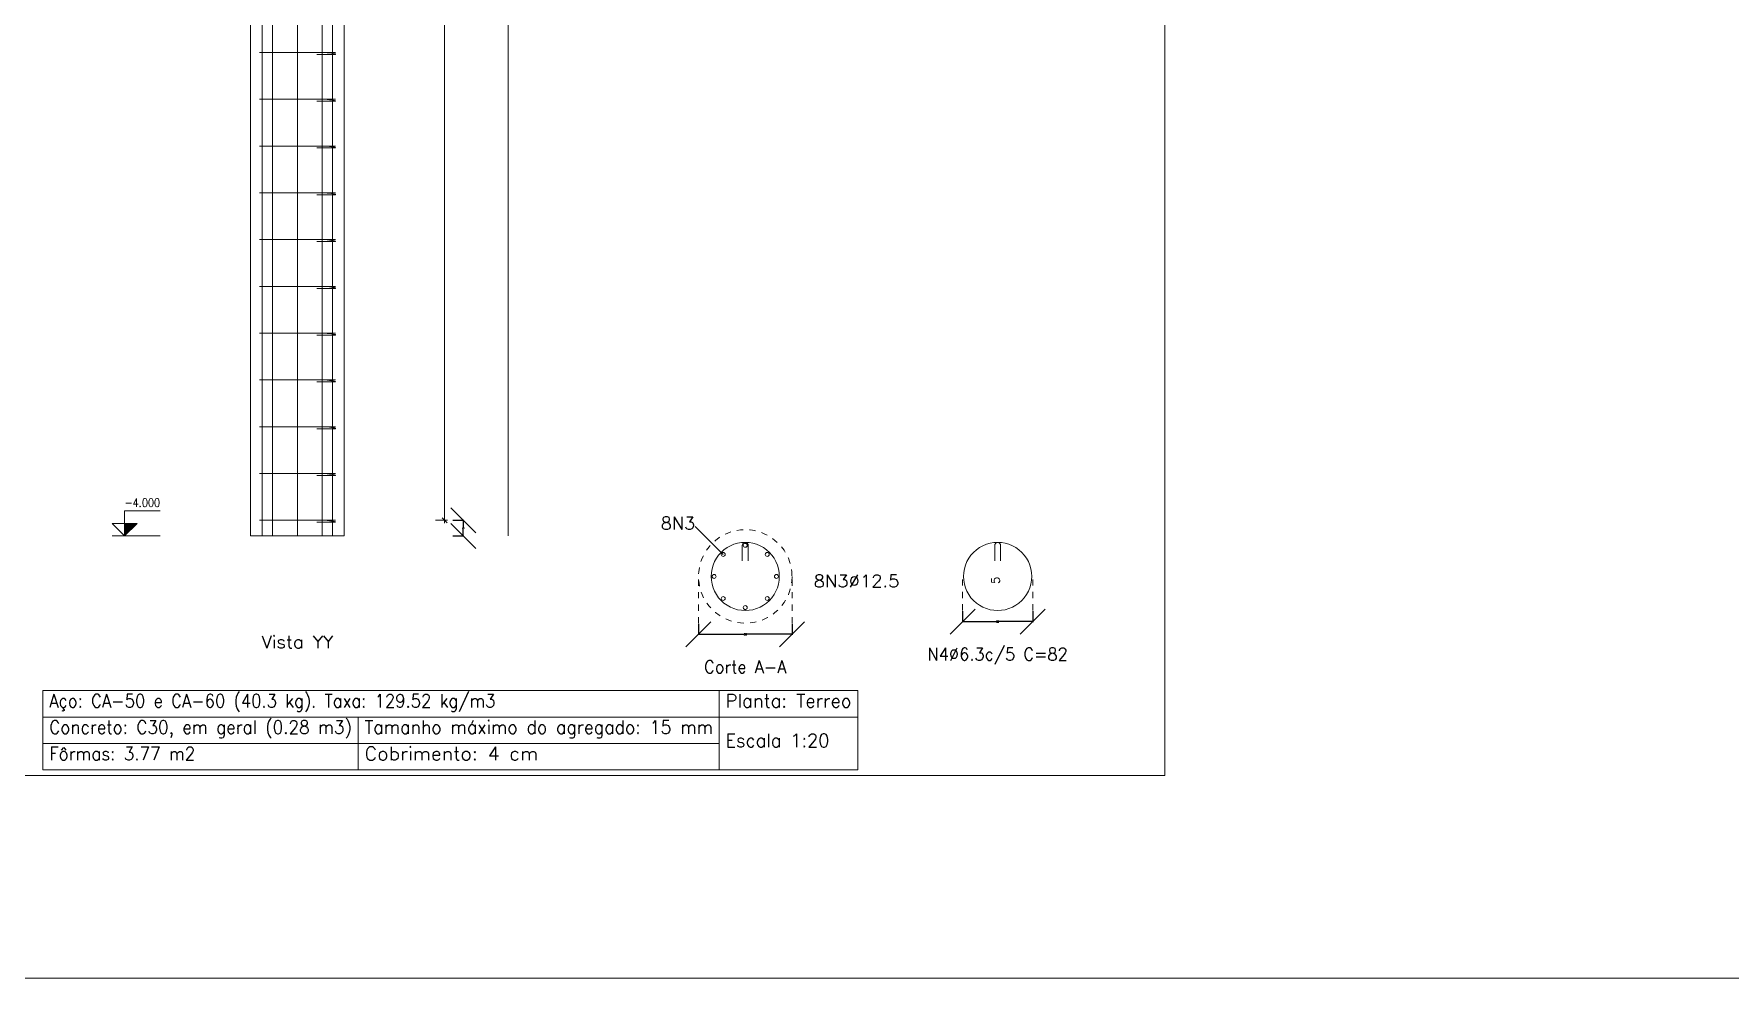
# Model space of a CAD drawing. Header units: metres. Extents: x 0 to 84, y 0 to 59.4.
# Drawn here: x 14.68 to 41.87, y 0 to 15.14 of the extents above; entities that cross this region are included whole.
import ezdxf
from ezdxf.enums import TextEntityAlignment as Align

# ---------------------------------------------------------------- set-up
doc = ezdxf.new("R2010")
doc.units = ezdxf.units.M
doc.linetypes.add('CYPE_PUNTO', pattern=[0.075, 0, -0.075])
for name, color, linetype, lineweight in [('ARM_LONGITUDINAL_Ø12_5', 51, 'Continuous', 9), ('ARM_TRANSVERSAL_DIMENSOES_DOS_ESTRIBOS', 122, 'Continuous', 0), ('ARM_TRANSVERSAL_REFERENCIA', 106, 'Continuous', 9), ('ARM_TRANSVERSAL_Ø6_3', 32, 'Continuous', 9), ('CORTE_COTAS', 122, 'Continuous', 0), ('CORTE_COTAS_DAS_PLANTAS', 151, 'Continuous', 0), ('CORTE_LINHAS_DA_TABELA_DE_DADOS_DOS_PILARES', 1, 'Continuous', 9), ('CORTE_LINHAS_DA_TABELA_DE_DETALHE', 7, 'Continuous', 9), ('CORTE_PILAR_DE_CONCRETO', 1, 'Continuous', 9), ('CORTE_TEXTO_DAS_ELEVACOES_DOS_PILARES', 133, 'Continuous', 9), ('CORTE_TEXTOS_DA_TABELA_DE_DADOS_DOS_PILARES', 1, 'Continuous', 9), ('PILCPSECC_ARM_LONG_LINHAS_DAS_ETIQUETAS_DAS_POSICOES_DE_ARMADURA_LONGITUDINAL', 106, 'Continuous', 9), ('PILCPSECC_ARM_LONG_REFERENCIA', 106, 'Continuous', 9), ('QUAD_BORDA', 1, 'Continuous', 20), ('QUAD_LIMITES', 2, 'Continuous', 0), ('SECAO_CONCRETO', 1, 'Continuous', 9), ('SECAO_COTAS', 122, 'Continuous', 0), ('SECAO_LINHAS_DE_PROLONGAMENTO_DAS_COTAS', 122, 'CYPE_PUNTO', 0)]:
    doc.layers.add(name, color=color, linetype=linetype, lineweight=lineweight)
doc.styles.add('CYPETXT', font='', dxfattribs={"height": 0.2})
doc.styles.add('CYPETXT_0.04', font='', dxfattribs={"height": 0.026667})
doc.styles.get('CYPETXT').set_extended_font_data('romans')
doc.styles.get('CYPETXT_0.04').set_extended_font_data('romans')
doc.dimstyles.new('cype_oblique', dxfattribs={"dimtxt": 0.18, "dimasz": 0.18, "dimexe": 0.01, "dimexo": 0.01, "dimgap": 0, "dimtad": 0, "dimdec": 4, "dimzin": 0, "dimdsep": 46, "dimtxsty": 'CYPETXT_0.04', "dimblk": 'OBLIQUE', "dimtsz": 0.2, "dimcen": 0.09, "dimadec": 0, "dimazin": 0, "dimtfac": 1, "dimtdec": 4, "dimtofl": 0, "dimtmove": 2, "dimatfit": 3, "dimfxl": 1, "dimtolj": 1, "dimtzin": 0, "dimarcsym": 0})

# ---------------------------------------------------------------- blocks, each defined once
blk = doc.blocks.new('*D12')
at = {"layer": 'CORTE_COTAS', "color": 0, "lineweight": -2, "transparency": 16777216}
for p, q in [((21.76, 7.138), (21.36, 7.538)), ((21.76, 6.888), (21.36, 7.288)), ((21.393, 7.338), (21.57, 7.338)), ((21.393, 7.088), (21.57, 7.088)), ((21.56, 7.338), (21.56, 7.222)), ((21.56, 7.088), (21.56, 7.204))]:
    blk.add_line(p, q, dxfattribs=at)
at = {"layer": 'Defpoints', "color": 0, "transparency": 16777216}
for p in [(21.383, 7.338), (21.383, 7.088), (21.56, 7.338)]:
    blk.add_point(p, dxfattribs=at)
at = {"layer": 'CORTE_COTAS', "color": 0, "transparency": 16777216, "insert": (21.56, 7.213), "char_height": 0.0267, "attachment_point": 5, "rotation": 90, "style": 'CYPETXT_0.04'}
blk.add_mtext('\\A1;5', dxfattribs=at)
blk = doc.blocks.new('_OBLIQUE')
at = {"color": 0, "linetype": 'ByBlock', "lineweight": -2}
blk.add_line((-0.5, -0.5), (0.5, 0.5), dxfattribs=at)
blk = doc.blocks.new('*D13')
at = {"layer": 'Defpoints', "color": 0, "transparency": 16777216}
for p in [(25.332, 5.688), (26.832, 5.688), (26.832, 5.511)]:
    blk.add_point(p, dxfattribs=at)
at = {"layer": 'SECAO_COTAS', "color": 0, "lineweight": -2, "transparency": 16777216}
for p, q in [((25.132, 5.311), (25.532, 5.711)), ((25.332, 5.678), (25.332, 5.501)), ((25.332, 5.511), (26.06, 5.511)), ((26.832, 5.511), (26.104, 5.511)), ((26.632, 5.311), (27.032, 5.711)), ((26.832, 5.678), (26.832, 5.501))]:
    blk.add_line(p, q, dxfattribs=at)
at = {"layer": 'SECAO_COTAS', "color": 0, "transparency": 16777216, "insert": (26.082, 5.511), "char_height": 0.0267, "attachment_point": 5, "style": 'CYPETXT_0.04'}
blk.add_mtext('\\A1;30', dxfattribs=at)
blk = doc.blocks.new('*D14')
at = {"layer": 'ARM_TRANSVERSAL_DIMENSOES_DOS_ESTRIBOS', "color": 0, "lineweight": -2, "transparency": 16777216}
for p, q in [((29.367, 5.514), (29.767, 5.914)), ((29.567, 5.882), (29.567, 5.704)), ((29.567, 5.714), (30.107, 5.714)), ((30.691, 5.714), (30.151, 5.714)), ((30.491, 5.514), (30.891, 5.914)), ((30.691, 5.882), (30.691, 5.704))]:
    blk.add_line(p, q, dxfattribs=at)
at = {"layer": 'Defpoints', "color": 0, "transparency": 16777216}
for p in [(29.567, 5.892), (30.691, 5.892), (30.691, 5.714)]:
    blk.add_point(p, dxfattribs=at)
at = {"layer": 'ARM_TRANSVERSAL_DIMENSOES_DOS_ESTRIBOS', "color": 0, "transparency": 16777216, "insert": (30.129, 5.714), "char_height": 0.0267, "attachment_point": 5, "style": 'CYPETXT_0.04'}
blk.add_mtext('\\A1;22', dxfattribs=at)

msp = doc.modelspace()

# ---------------------------------------------------------------- hatches: boundary and pattern name
at = {"layer": 'CORTE_COTAS_DAS_PLANTAS'}
msp.add_hatch(color=256, dxfattribs=at).paths.add_polyline_path([(16.13142, 7.08814), (16.33142, 7.28814), (16.13142, 7.28814)], flags=0)

# ---------------------------------------------------------------- linework, layer by layer
at = {"layer": 'ARM_LONGITUDINAL_Ø12_5'}
for points in [[(18.33867, 7.08814), (18.33867, 26.96315)], [(18.50335, 7.08814), (18.50335, 26.96315)], [(18.50335, 7.08814), (18.50335, 26.96315)], [(18.90092, 7.08814), (18.90092, 26.96315)], [(18.90092, 7.08814), (18.90092, 26.96315)], [(19.29849, 7.08814), (19.29849, 26.96315)], [(19.29849, 7.08814), (19.29849, 26.96315)], [(19.46317, 7.08814), (19.46317, 26.96315)], [(22.28242, 7.08814), (22.28242, 26.96315)]]:
    msp.add_lwpolyline(points, dxfattribs=at)
for centre in [(25.72879, 6.79134), (26.08199, 6.93764), (26.43519, 6.79134), (25.58249, 6.43814), (26.58149, 6.43814), (25.72879, 6.08495), (26.43519, 6.08495), (26.08199, 5.93864)]:
    msp.add_circle(centre, 0.03125, dxfattribs=at)
at = {"layer": 'ARM_TRANSVERSAL_Ø6_3'}
for points in [[(19.21317, 14.83815), (19.46317, 14.83815), (19.47363, 14.83815), (19.48356, 14.83815), (19.49247, 14.83815), (19.49991, 14.83815), (19.50551, 14.83815), (19.50899, 14.83815), (19.51017, 14.83815), (19.50634, 14.83815), (19.49489, 14.83815), (19.47598, 14.83815), (19.44983, 14.83815), (19.41678, 14.83815), (19.37725, 14.83815), (19.33172, 14.83815), (19.28078, 14.83815), (19.22506, 14.83815), (19.16526, 14.83815), (19.10214, 14.83815), (19.03649, 14.83815), (18.96913, 14.83815), (18.90092, 14.83815), (18.8327, 14.83815), (18.76535, 14.83815), (18.6997, 14.83815), (18.63657, 14.83815), (18.57678, 14.83815), (18.52106, 14.83815), (18.47011, 14.83815), (18.42459, 14.83815), (18.38505, 14.83815), (18.352, 14.83815), (18.32586, 14.83815), (18.30694, 14.83815), (18.2955, 14.83815), (18.29167, 14.83815), (18.2955, 14.83815), (18.30694, 14.83815), (18.32586, 14.83815), (18.352, 14.83815), (18.38505, 14.83815), (18.42459, 14.83815), (18.47011, 14.83815), (18.52106, 14.83815), (18.57678, 14.83815), (18.63657, 14.83815), (18.6997, 14.83815), (18.76535, 14.83815), (18.8327, 14.83815), (18.90092, 14.83815), (18.96913, 14.83815), (19.03649, 14.83815), (19.10214, 14.83815), (19.16526, 14.83815), (19.22506, 14.83815), (19.28078, 14.83815), (19.33172, 14.83815), (19.37725, 14.83421), (19.41678, 14.83027), (19.44983, 14.82633), (19.47598, 14.8224), (19.49489, 14.81846), (19.50634, 14.81452), (19.51017, 14.81058), (19.51017, 14.80664), (19.50899, 14.80664), (19.50551, 14.80664), (19.49991, 14.80664), (19.49247, 14.80664), (19.48356, 14.80664), (19.47363, 14.80664), (19.46317, 14.80664), (19.21317, 14.80664)], [(19.21317, 14.08815), (19.46317, 14.08815), (19.47363, 14.08815), (19.48356, 14.08815), (19.49247, 14.08815), (19.49991, 14.08815), (19.50551, 14.08815), (19.50899, 14.08815), (19.51017, 14.08815), (19.50634, 14.08815), (19.49489, 14.08815), (19.47598, 14.08815), (19.44983, 14.08815), (19.41678, 14.08815), (19.37725, 14.08815), (19.33172, 14.08815), (19.28078, 14.08815), (19.22506, 14.08815), (19.16526, 14.08815), (19.10214, 14.08815), (19.03649, 14.08815), (18.96913, 14.08815), (18.90092, 14.08815), (18.8327, 14.08815), (18.76535, 14.08815), (18.6997, 14.08815), (18.63657, 14.08815), (18.57678, 14.08815), (18.52106, 14.08815), (18.47011, 14.08815), (18.42459, 14.08815), (18.38505, 14.08815), (18.352, 14.08815), (18.32586, 14.08815), (18.30694, 14.08815), (18.2955, 14.08815), (18.29167, 14.08815), (18.2955, 14.08815), (18.30694, 14.08815), (18.32586, 14.08815), (18.352, 14.08815), (18.38505, 14.08815), (18.42459, 14.08815), (18.47011, 14.08815), (18.52106, 14.08815), (18.57678, 14.08815), (18.63657, 14.08815), (18.6997, 14.08815), (18.76535, 14.08815), (18.8327, 14.08815), (18.90092, 14.08815), (18.96913, 14.08815), (19.03649, 14.08815), (19.10214, 14.08815), (19.16526, 14.08815), (19.22506, 14.08815), (19.28078, 14.08815), (19.33172, 14.08815), (19.37725, 14.08421), (19.41678, 14.08027), (19.44983, 14.07633), (19.47598, 14.0724), (19.49489, 14.06846), (19.50634, 14.06452), (19.51017, 14.06058), (19.51017, 14.05664), (19.50899, 14.05664), (19.50551, 14.05664), (19.49991, 14.05664), (19.49247, 14.05664), (19.48356, 14.05664), (19.47363, 14.05664), (19.46317, 14.05664), (19.21317, 14.05664)], [(19.21317, 13.33815), (19.46317, 13.33815), (19.47363, 13.33815), (19.48356, 13.33815), (19.49247, 13.33815), (19.49991, 13.33815), (19.50551, 13.33815), (19.50899, 13.33815), (19.51017, 13.33815), (19.50634, 13.33815), (19.49489, 13.33815), (19.47598, 13.33815), (19.44983, 13.33815), (19.41678, 13.33815), (19.37725, 13.33815), (19.33172, 13.33815), (19.28078, 13.33815), (19.22506, 13.33815), (19.16526, 13.33815), (19.10214, 13.33815), (19.03649, 13.33815), (18.96913, 13.33815), (18.90092, 13.33815), (18.8327, 13.33815), (18.76535, 13.33815), (18.6997, 13.33815), (18.63657, 13.33815), (18.57678, 13.33815), (18.52106, 13.33815), (18.47011, 13.33815), (18.42459, 13.33815), (18.38505, 13.33815), (18.352, 13.33815), (18.32586, 13.33815), (18.30694, 13.33815), (18.2955, 13.33815), (18.29167, 13.33815), (18.2955, 13.33815), (18.30694, 13.33815), (18.32586, 13.33815), (18.352, 13.33815), (18.38505, 13.33815), (18.42459, 13.33815), (18.47011, 13.33815), (18.52106, 13.33815), (18.57678, 13.33815), (18.63657, 13.33815), (18.6997, 13.33815), (18.76535, 13.33815), (18.8327, 13.33815), (18.90092, 13.33815), (18.96913, 13.33815), (19.03649, 13.33815), (19.10214, 13.33815), (19.16526, 13.33815), (19.22506, 13.33815), (19.28078, 13.33815), (19.33172, 13.33815), (19.37725, 13.33421), (19.41678, 13.33027), (19.44983, 13.32633), (19.47598, 13.3224), (19.49489, 13.31846), (19.50634, 13.31452), (19.51017, 13.31058), (19.51017, 13.30664), (19.50899, 13.30664), (19.50551, 13.30664), (19.49991, 13.30664), (19.49247, 13.30664), (19.48356, 13.30664), (19.47363, 13.30664), (19.46317, 13.30664), (19.21317, 13.30664)], [(19.21317, 12.58815), (19.46317, 12.58815), (19.47363, 12.58815), (19.48356, 12.58815), (19.49247, 12.58815), (19.49991, 12.58815), (19.50551, 12.58815), (19.50899, 12.58815), (19.51017, 12.58815), (19.50634, 12.58815), (19.49489, 12.58815), (19.47598, 12.58815), (19.44983, 12.58815), (19.41678, 12.58815), (19.37725, 12.58815), (19.33172, 12.58815), (19.28078, 12.58815), (19.22506, 12.58815), (19.16526, 12.58815), (19.10214, 12.58815), (19.03649, 12.58815), (18.96913, 12.58815), (18.90092, 12.58815), (18.8327, 12.58815), (18.76535, 12.58815), (18.6997, 12.58815), (18.63657, 12.58815), (18.57678, 12.58815), (18.52106, 12.58815), (18.47011, 12.58815), (18.42459, 12.58815), (18.38505, 12.58815), (18.352, 12.58815), (18.32586, 12.58815), (18.30694, 12.58815), (18.2955, 12.58815), (18.29167, 12.58815), (18.2955, 12.58815), (18.30694, 12.58815), (18.32586, 12.58815), (18.352, 12.58815), (18.38505, 12.58815), (18.42459, 12.58815), (18.47011, 12.58815), (18.52106, 12.58815), (18.57678, 12.58815), (18.63657, 12.58815), (18.6997, 12.58815), (18.76535, 12.58815), (18.8327, 12.58815), (18.90092, 12.58815), (18.96913, 12.58815), (19.03649, 12.58815), (19.10214, 12.58815), (19.16526, 12.58815), (19.22506, 12.58815), (19.28078, 12.58815), (19.33172, 12.58815), (19.37725, 12.58421), (19.41678, 12.58027), (19.44983, 12.57633), (19.47598, 12.5724), (19.49489, 12.56846), (19.50634, 12.56452), (19.51017, 12.56058), (19.51017, 12.55664), (19.50899, 12.55664), (19.50551, 12.55664), (19.49991, 12.55664), (19.49247, 12.55664), (19.48356, 12.55664), (19.47363, 12.55664), (19.46317, 12.55664), (19.21317, 12.55664)], [(19.21317, 11.83814), (19.46317, 11.83814), (19.47363, 11.83814), (19.48356, 11.83814), (19.49247, 11.83814), (19.49991, 11.83814), (19.50551, 11.83814), (19.50899, 11.83814), (19.51017, 11.83814), (19.50634, 11.83814), (19.49489, 11.83814), (19.47598, 11.83814), (19.44983, 11.83814), (19.41678, 11.83814), (19.37725, 11.83814), (19.33172, 11.83814), (19.28078, 11.83814), (19.22506, 11.83814), (19.16526, 11.83814), (19.10214, 11.83814), (19.03649, 11.83814), (18.96913, 11.83814), (18.90092, 11.83814), (18.8327, 11.83814), (18.76535, 11.83814), (18.6997, 11.83814), (18.63657, 11.83814), (18.57678, 11.83814), (18.52106, 11.83814), (18.47011, 11.83814), (18.42459, 11.83814), (18.38505, 11.83814), (18.352, 11.83814), (18.32586, 11.83814), (18.30694, 11.83814), (18.2955, 11.83814), (18.29167, 11.83814), (18.2955, 11.83814), (18.30694, 11.83814), (18.32586, 11.83814), (18.352, 11.83814), (18.38505, 11.83814), (18.42459, 11.83814), (18.47011, 11.83814), (18.52106, 11.83814), (18.57678, 11.83814), (18.63657, 11.83814), (18.6997, 11.83814), (18.76535, 11.83814), (18.8327, 11.83814), (18.90092, 11.83814), (18.96913, 11.83814), (19.03649, 11.83814), (19.10214, 11.83814), (19.16526, 11.83814), (19.22506, 11.83814), (19.28078, 11.83814), (19.33172, 11.83814), (19.37725, 11.83421), (19.41678, 11.83027), (19.44983, 11.82633), (19.47598, 11.8224), (19.49489, 11.81846), (19.50634, 11.81452), (19.51017, 11.81058), (19.51017, 11.80664), (19.50899, 11.80664), (19.50551, 11.80664), (19.49991, 11.80664), (19.49247, 11.80664), (19.48356, 11.80664), (19.47363, 11.80664), (19.46317, 11.80664), (19.21317, 11.80664)], [(19.21317, 11.08815), (19.46317, 11.08815), (19.47363, 11.08815), (19.48356, 11.08815), (19.49247, 11.08815), (19.49991, 11.08815), (19.50551, 11.08815), (19.50899, 11.08815), (19.51017, 11.08815), (19.50634, 11.08815), (19.49489, 11.08815), (19.47598, 11.08815), (19.44983, 11.08815), (19.41678, 11.08815), (19.37725, 11.08815), (19.33172, 11.08815), (19.28078, 11.08815), (19.22506, 11.08815), (19.16526, 11.08815), (19.10214, 11.08815), (19.03649, 11.08815), (18.96913, 11.08815), (18.90092, 11.08815), (18.8327, 11.08815), (18.76535, 11.08815), (18.6997, 11.08815), (18.63657, 11.08815), (18.57678, 11.08815), (18.52106, 11.08815), (18.47011, 11.08815), (18.42459, 11.08815), (18.38505, 11.08815), (18.352, 11.08815), (18.32586, 11.08815), (18.30694, 11.08815), (18.2955, 11.08815), (18.29167, 11.08815), (18.2955, 11.08815), (18.30694, 11.08815), (18.32586, 11.08815), (18.352, 11.08815), (18.38505, 11.08815), (18.42459, 11.08815), (18.47011, 11.08815), (18.52106, 11.08815), (18.57678, 11.08815), (18.63657, 11.08815), (18.6997, 11.08815), (18.76535, 11.08815), (18.8327, 11.08815), (18.90092, 11.08815), (18.96913, 11.08815), (19.03649, 11.08815), (19.10214, 11.08815), (19.16526, 11.08815), (19.22506, 11.08815), (19.28078, 11.08815), (19.33172, 11.08815), (19.37725, 11.08421), (19.41678, 11.08027), (19.44983, 11.07633), (19.47598, 11.0724), (19.49489, 11.06846), (19.50634, 11.06452), (19.51017, 11.06058), (19.51017, 11.05664), (19.50899, 11.05664), (19.50551, 11.05664), (19.49991, 11.05664), (19.49247, 11.05664), (19.48356, 11.05664), (19.47363, 11.05664), (19.46317, 11.05664), (19.21317, 11.05664)], [(19.21317, 10.33815), (19.46317, 10.33815), (19.47363, 10.33815), (19.48356, 10.33815), (19.49247, 10.33815), (19.49991, 10.33815), (19.50551, 10.33815), (19.50899, 10.33815), (19.51017, 10.33815), (19.50634, 10.33815), (19.49489, 10.33815), (19.47598, 10.33815), (19.44983, 10.33815), (19.41678, 10.33815), (19.37725, 10.33815), (19.33172, 10.33815), (19.28078, 10.33815), (19.22506, 10.33815), (19.16526, 10.33815), (19.10214, 10.33815), (19.03649, 10.33815), (18.96913, 10.33815), (18.90092, 10.33815), (18.8327, 10.33815), (18.76535, 10.33815), (18.6997, 10.33815), (18.63657, 10.33815), (18.57678, 10.33815), (18.52106, 10.33815), (18.47011, 10.33815), (18.42459, 10.33815), (18.38505, 10.33815), (18.352, 10.33815), (18.32586, 10.33815), (18.30694, 10.33815), (18.2955, 10.33815), (18.29167, 10.33815), (18.2955, 10.33815), (18.30694, 10.33815), (18.32586, 10.33815), (18.352, 10.33815), (18.38505, 10.33815), (18.42459, 10.33815), (18.47011, 10.33815), (18.52106, 10.33815), (18.57678, 10.33815), (18.63657, 10.33815), (18.6997, 10.33815), (18.76535, 10.33815), (18.8327, 10.33815), (18.90092, 10.33815), (18.96913, 10.33815), (19.03649, 10.33815), (19.10214, 10.33815), (19.16526, 10.33815), (19.22506, 10.33815), (19.28078, 10.33815), (19.33172, 10.33815), (19.37725, 10.33421), (19.41678, 10.33027), (19.44983, 10.32633), (19.47598, 10.3224), (19.49489, 10.31846), (19.50634, 10.31452), (19.51017, 10.31058), (19.51017, 10.30664), (19.50899, 10.30664), (19.50551, 10.30664), (19.49991, 10.30664), (19.49247, 10.30664), (19.48356, 10.30664), (19.47363, 10.30664), (19.46317, 10.30664), (19.21317, 10.30664)], [(19.21317, 9.58814), (19.46317, 9.58814), (19.47363, 9.58814), (19.48356, 9.58814), (19.49247, 9.58814), (19.49991, 9.58814), (19.50551, 9.58814), (19.50899, 9.58814), (19.51017, 9.58814), (19.50634, 9.58814), (19.49489, 9.58814), (19.47598, 9.58814), (19.44983, 9.58814), (19.41678, 9.58814), (19.37725, 9.58814), (19.33172, 9.58814), (19.28078, 9.58814), (19.22506, 9.58814), (19.16526, 9.58814), (19.10214, 9.58814), (19.03649, 9.58814), (18.96913, 9.58814), (18.90092, 9.58814), (18.8327, 9.58814), (18.76535, 9.58814), (18.6997, 9.58814), (18.63657, 9.58814), (18.57678, 9.58814), (18.52106, 9.58814), (18.47011, 9.58814), (18.42459, 9.58814), (18.38505, 9.58814), (18.352, 9.58814), (18.32586, 9.58814), (18.30694, 9.58814), (18.2955, 9.58814), (18.29167, 9.58814), (18.2955, 9.58814), (18.30694, 9.58814), (18.32586, 9.58814), (18.352, 9.58814), (18.38505, 9.58814), (18.42459, 9.58814), (18.47011, 9.58814), (18.52106, 9.58814), (18.57678, 9.58814), (18.63657, 9.58814), (18.6997, 9.58814), (18.76535, 9.58814), (18.8327, 9.58814), (18.90092, 9.58814), (18.96913, 9.58814), (19.03649, 9.58814), (19.10214, 9.58814), (19.16526, 9.58814), (19.22506, 9.58814), (19.28078, 9.58814), (19.33172, 9.58814), (19.37725, 9.58421), (19.41678, 9.58027), (19.44983, 9.57633), (19.47598, 9.57239), (19.49489, 9.56846), (19.50634, 9.56452), (19.51017, 9.56058), (19.51017, 9.55664), (19.50899, 9.55664), (19.50551, 9.55664), (19.49991, 9.55664), (19.49247, 9.55664), (19.48356, 9.55664), (19.47363, 9.55664), (19.46317, 9.55664), (19.21317, 9.55664)], [(19.21317, 8.83814), (19.46317, 8.83814), (19.47363, 8.83814), (19.48356, 8.83814), (19.49247, 8.83814), (19.49991, 8.83814), (19.50551, 8.83814), (19.50899, 8.83814), (19.51017, 8.83814), (19.50634, 8.83814), (19.49489, 8.83814), (19.47598, 8.83814), (19.44983, 8.83814), (19.41678, 8.83814), (19.37725, 8.83814), (19.33172, 8.83814), (19.28078, 8.83814), (19.22506, 8.83814), (19.16526, 8.83814), (19.10214, 8.83814), (19.03649, 8.83814), (18.96913, 8.83814), (18.90092, 8.83814), (18.8327, 8.83814), (18.76535, 8.83814), (18.6997, 8.83814), (18.63657, 8.83814), (18.57678, 8.83814), (18.52106, 8.83814), (18.47011, 8.83814), (18.42459, 8.83814), (18.38505, 8.83814), (18.352, 8.83814), (18.32586, 8.83814), (18.30694, 8.83814), (18.2955, 8.83814), (18.29167, 8.83814), (18.2955, 8.83814), (18.30694, 8.83814), (18.32586, 8.83814), (18.352, 8.83814), (18.38505, 8.83814), (18.42459, 8.83814), (18.47011, 8.83814), (18.52106, 8.83814), (18.57678, 8.83814), (18.63657, 8.83814), (18.6997, 8.83814), (18.76535, 8.83814), (18.8327, 8.83814), (18.90092, 8.83814), (18.96913, 8.83814), (19.03649, 8.83814), (19.10214, 8.83814), (19.16526, 8.83814), (19.22506, 8.83814), (19.28078, 8.83814), (19.33172, 8.83814), (19.37725, 8.83421), (19.41678, 8.83027), (19.44983, 8.82633), (19.47598, 8.82239), (19.49489, 8.81846), (19.50634, 8.81452), (19.51017, 8.81058), (19.51017, 8.80664), (19.50899, 8.80664), (19.50551, 8.80664), (19.49991, 8.80664), (19.49247, 8.80664), (19.48356, 8.80664), (19.47363, 8.80664), (19.46317, 8.80664), (19.21317, 8.80664)], [(19.21317, 8.08814), (19.46317, 8.08814), (19.47363, 8.08814), (19.48356, 8.08814), (19.49247, 8.08814), (19.49991, 8.08814), (19.50551, 8.08814), (19.50899, 8.08814), (19.51017, 8.08814), (19.50634, 8.08814), (19.49489, 8.08814), (19.47598, 8.08814), (19.44983, 8.08814), (19.41678, 8.08814), (19.37725, 8.08814), (19.33172, 8.08814), (19.28078, 8.08814), (19.22506, 8.08814), (19.16526, 8.08814), (19.10214, 8.08814), (19.03649, 8.08814), (18.96913, 8.08814), (18.90092, 8.08814), (18.8327, 8.08814), (18.76535, 8.08814), (18.6997, 8.08814), (18.63657, 8.08814), (18.57678, 8.08814), (18.52106, 8.08814), (18.47011, 8.08814), (18.42459, 8.08814), (18.38505, 8.08814), (18.352, 8.08814), (18.32586, 8.08814), (18.30694, 8.08814), (18.2955, 8.08814), (18.29167, 8.08814), (18.2955, 8.08814), (18.30694, 8.08814), (18.32586, 8.08814), (18.352, 8.08814), (18.38505, 8.08814), (18.42459, 8.08814), (18.47011, 8.08814), (18.52106, 8.08814), (18.57678, 8.08814), (18.63657, 8.08814), (18.6997, 8.08814), (18.76535, 8.08814), (18.8327, 8.08814), (18.90092, 8.08814), (18.96913, 8.08814), (19.03649, 8.08814), (19.10214, 8.08814), (19.16526, 8.08814), (19.22506, 8.08814), (19.28078, 8.08814), (19.33172, 8.08814), (19.37725, 8.08421), (19.41678, 8.08027), (19.44983, 8.07633), (19.47598, 8.07239), (19.49489, 8.06846), (19.50634, 8.06452), (19.51017, 8.06058), (19.51017, 8.05664), (19.50899, 8.05664), (19.50551, 8.05664), (19.49991, 8.05664), (19.49247, 8.05664), (19.48356, 8.05664), (19.47363, 8.05664), (19.46317, 8.05664), (19.21317, 8.05664)], [(19.21317, 7.33814), (19.46317, 7.33814), (19.47363, 7.33814), (19.48356, 7.33814), (19.49247, 7.33814), (19.49991, 7.33814), (19.50551, 7.33814), (19.50899, 7.33814), (19.51017, 7.33814), (19.50634, 7.33814), (19.49489, 7.33814), (19.47598, 7.33814), (19.44983, 7.33814), (19.41678, 7.33814), (19.37725, 7.33814), (19.33172, 7.33814), (19.28078, 7.33814), (19.22506, 7.33814), (19.16526, 7.33814), (19.10214, 7.33814), (19.03649, 7.33814), (18.96913, 7.33814), (18.90092, 7.33814), (18.8327, 7.33814), (18.76535, 7.33814), (18.6997, 7.33814), (18.63657, 7.33814), (18.57678, 7.33814), (18.52106, 7.33814), (18.47011, 7.33814), (18.42459, 7.33814), (18.38505, 7.33814), (18.352, 7.33814), (18.32586, 7.33814), (18.30694, 7.33814), (18.2955, 7.33814), (18.29167, 7.33814), (18.2955, 7.33814), (18.30694, 7.33814), (18.32586, 7.33814), (18.352, 7.33814), (18.38505, 7.33814), (18.42459, 7.33814), (18.47011, 7.33814), (18.52106, 7.33814), (18.57678, 7.33814), (18.63657, 7.33814), (18.6997, 7.33814), (18.76535, 7.33814), (18.8327, 7.33814), (18.90092, 7.33814), (18.96913, 7.33814), (19.03649, 7.33814), (19.10214, 7.33814), (19.16526, 7.33814), (19.22506, 7.33814), (19.28078, 7.33814), (19.33172, 7.33814), (19.37725, 7.33421), (19.41678, 7.33027), (19.44983, 7.32633), (19.47598, 7.32239), (19.49489, 7.31846), (19.50634, 7.31452), (19.51017, 7.31058), (19.51017, 7.30664), (19.50899, 7.30664), (19.50551, 7.30664), (19.49991, 7.30664), (19.49247, 7.30664), (19.48356, 7.30664), (19.47363, 7.30664), (19.46317, 7.30664), (19.21317, 7.30664)], [(26.12899, 6.68764), (26.12899, 6.93764), (26.12781, 6.9481), (26.12433, 6.95804), (26.11873, 6.96695), (26.11129, 6.97439), (26.10238, 6.97999), (26.09245, 6.98347), (26.08199, 6.98464), (26.0208, 6.98121), (25.96038, 6.97094), (25.90149, 6.95398), (25.84487, 6.93052), (25.79123, 6.90088), (25.74125, 6.86542), (25.69555, 6.82458), (25.65472, 6.77888), (25.61925, 6.7289), (25.58961, 6.67526), (25.56616, 6.61864), (25.54919, 6.55975), (25.53893, 6.49933), (25.53549, 6.43814), (25.53893, 6.37696), (25.54919, 6.31654), (25.56616, 6.25765), (25.58961, 6.20103), (25.61925, 6.14739), (25.65472, 6.09741), (25.69555, 6.05171), (25.74125, 6.01087), (25.79123, 5.97541), (25.84487, 5.94577), (25.90149, 5.92231), (25.96038, 5.90535), (26.0208, 5.89508), (26.08199, 5.89164), (26.14318, 5.89508), (26.2036, 5.90535), (26.26249, 5.92231), (26.31911, 5.94577), (26.37274, 5.97541), (26.42273, 6.01087), (26.46842, 6.05171), (26.50926, 6.09741), (26.54472, 6.14739), (26.57437, 6.20103), (26.59782, 6.25765), (26.61479, 6.31654), (26.62505, 6.37696), (26.62849, 6.43814), (26.62505, 6.49933), (26.61479, 6.55975), (26.59782, 6.61864), (26.57437, 6.67526), (26.54472, 6.7289), (26.50926, 6.77888), (26.46842, 6.82458), (26.42273, 6.86542), (26.37274, 6.90088), (26.31911, 6.93052), (26.26249, 6.95398), (26.2036, 6.97094), (26.14318, 6.98121), (26.08199, 6.98464), (26.07153, 6.98347), (26.0616, 6.97999), (26.05268, 6.97439), (26.04524, 6.96695), (26.03964, 6.95804), (26.03617, 6.9481), (26.03499, 6.93764), (26.03499, 6.68764)], [(30.17599, 6.68764), (30.17599, 6.93764), (30.17481, 6.9481), (30.17133, 6.95804), (30.16573, 6.96695), (30.15829, 6.97439), (30.14938, 6.97999), (30.13945, 6.98347), (30.12899, 6.98464), (30.0678, 6.98121), (30.00738, 6.97094), (29.94849, 6.95398), (29.89187, 6.93052), (29.83823, 6.90088), (29.78825, 6.86542), (29.74255, 6.82458), (29.70172, 6.77888), (29.66625, 6.7289), (29.63661, 6.67526), (29.61316, 6.61864), (29.59619, 6.55975), (29.58593, 6.49933), (29.58249, 6.43814), (29.58593, 6.37696), (29.59619, 6.31654), (29.61316, 6.25765), (29.63661, 6.20103), (29.66625, 6.14739), (29.70172, 6.09741), (29.74255, 6.05171), (29.78825, 6.01087), (29.83823, 5.97541), (29.89187, 5.94577), (29.94849, 5.92231), (30.00738, 5.90535), (30.0678, 5.89508), (30.12899, 5.89164), (30.19018, 5.89508), (30.2506, 5.90535), (30.30949, 5.92231), (30.36611, 5.94577), (30.41974, 5.97541), (30.46973, 6.01087), (30.51542, 6.05171), (30.55626, 6.09741), (30.59172, 6.14739), (30.62137, 6.20103), (30.64482, 6.25765), (30.66179, 6.31654), (30.67205, 6.37696), (30.67549, 6.43814), (30.67205, 6.49933), (30.66179, 6.55975), (30.64482, 6.61864), (30.62137, 6.67526), (30.59172, 6.7289), (30.55626, 6.77888), (30.51542, 6.82458), (30.46973, 6.86542), (30.41974, 6.90088), (30.36611, 6.93052), (30.30949, 6.95398), (30.2506, 6.97094), (30.19018, 6.98121), (30.12899, 6.98464), (30.11853, 6.98347), (30.1086, 6.97999), (30.09968, 6.97439), (30.09224, 6.96695), (30.08664, 6.95804), (30.08317, 6.9481), (30.08199, 6.93764), (30.08199, 6.68764)]]:
    msp.add_lwpolyline(points, dxfattribs=at)
at = {"layer": 'CORTE_COTAS'}
for p, q in [((21.26042, 7.33814), (21.26042, 26.83815)), ((21.30042, 7.29814), (21.22042, 7.37814)), ((21.11642, 7.33814), (21.30842, 7.33814)), ((21.26042, 7.29014), (21.26042, 7.33814))]:
    msp.add_line(p, q, dxfattribs=at)
at = {"layer": 'CORTE_COTAS_DAS_PLANTAS'}
msp.add_line((15.93142, 7.08814), (16.70142, 7.08814), dxfattribs=at)
msp.add_lwpolyline([(16.13142, 7.28814), (16.13142, 7.48814), (16.70142, 7.48814)], dxfattribs=at)
for points in [[(16.13142, 7.08814), (15.93142, 7.28814), (16.13142, 7.28814), (16.13142, 7.08814)], [(16.13142, 7.08814), (16.33142, 7.28814), (16.13142, 7.28814)]]:
    msp.add_lwpolyline(points, close=True, dxfattribs=at)
at = {"layer": 'CORTE_LINHAS_DA_TABELA_DE_DADOS_DOS_PILARES'}
for p, q in [((14.82142, 4.60814), (27.88548, 4.60814)), ((14.82142, 4.60814), (14.82142, 3.33814)), ((25.66298, 4.60814), (25.66298, 3.33814)), ((27.88548, 4.60814), (27.88548, 3.33814)), ((14.82142, 4.18481), (27.88548, 4.18481)), ((19.87602, 4.18481), (19.87602, 3.33814)), ((14.82142, 3.76148), (25.66298, 3.76148)), ((14.82142, 3.33814), (27.88548, 3.33814))]:
    msp.add_line(p, q, dxfattribs=at)
at = {"layer": 'CORTE_LINHAS_DA_TABELA_DE_DETALHE'}
for p in [(32.81142, 28.18814), (9.90142, 3.24814)]:
    msp.add_line(p, (32.81142, 3.24814), dxfattribs=at)
at = {"layer": 'CORTE_PILAR_DE_CONCRETO'}
for p, q in [((18.15092, 7.08814), (18.15092, 27.08815)), ((19.65092, 7.08814), (19.65092, 27.08815)), ((18.15092, 7.08814), (19.65092, 7.08814))]:
    msp.add_line(p, q, dxfattribs=at)
at = {"layer": 'PILCPSECC_ARM_LONG_LINHAS_DAS_ETIQUETAS_DAS_POSICOES_DE_ARMADURA_LONGITUDINAL'}
msp.add_lwpolyline([(25.72879, 6.79134), (25.27879, 7.24134)], dxfattribs=at)
at = {"layer": 'QUAD_BORDA'}
msp.add_lwpolyline([(0, 0), (84, 0), (84, 59.4), (0, 59.4), (0, 0)], close=True, dxfattribs=at)
at = {"layer": 'QUAD_LIMITES'}
msp.add_lwpolyline([(0, 0), (84, 0), (84, 59.4), (0, 59.4), (0, 0)], close=True, dxfattribs=at)
at = {"layer": 'SECAO_CONCRETO', "linetype": 'CYPE_PUNTO'}
msp.add_circle((26.08199, 6.43814), 0.75, dxfattribs=at)
at = {"layer": 'SECAO_LINHAS_DE_PROLONGAMENTO_DAS_COTAS'}
for p, q in [((25.33199, 5.68814), (25.33199, 6.43814)), ((26.83199, 5.68814), (26.83199, 6.43814)), ((29.56674, 5.89164), (29.56674, 6.43814)), ((30.69124, 5.89164), (30.69124, 6.43814))]:
    msp.add_line(p, q, dxfattribs=at)

# ---------------------------------------------------------------- texts
at = {"layer": 'ARM_TRANSVERSAL_DIMENSOES_DOS_ESTRIBOS', "style": 'CYPETXT', "width": 0.872087}
msp.add_text('5', height=0.13333, rotation=90, dxfattribs=at).set_placement((30.16232, 6.31914), (30.16232, 6.43114), align=Align.FIT)
at = {"layer": 'ARM_TRANSVERSAL_REFERENCIA', "style": 'CYPETXT', "width": 0.825459}
msp.add_text('N4%%c6.3c/5 C=82', height=0.2, dxfattribs=at).set_placement((29.00399, 5.09231), (31.25399, 5.09231), align=Align.FIT)
at = {"layer": 'CORTE_COTAS_DAS_PLANTAS', "style": 'CYPETXT', "width": 0.764577}
msp.add_text('-4.000', height=0.133333, dxfattribs=at).set_placement((16.13142, 7.55481), (16.70142, 7.55481), align=Align.FIT)
at = {"layer": 'CORTE_TEXTO_DAS_ELEVACOES_DOS_PILARES', "style": 'CYPETXT'}
for s, width, p, p2 in [('Vista YY', 0.905915, (18.32642, 5.28814), (19.47542, 5.28814)), ('Corte A-A', 0.804839, (25.42199, 4.88881), (26.74199, 4.88881))]:
    msp.add_text(s, height=0.2, dxfattribs=dict(at, width=width)).set_placement(p, p2, align=Align.FIT)
at = {"layer": 'CORTE_TEXTOS_DA_TABELA_DE_DADOS_DOS_PILARES', "style": 'CYPETXT'}
for s, width, p, p2 in [('Aço: CA-50 e CA-60 (40.3 kg). Taxa: 129.52 kg/m3', 0.762364, (14.92302, 4.33804), (22.07629, 4.33804)), ('Planta: Terreo', 0.86604, (25.76458, 4.33804), (27.78706, 4.33804)), ('Concreto: C30, em geral (0.28 m3)', 0.777442, (14.92302, 3.91471), (19.77442, 3.91471)), ('Tamanho máximo do agregado: 15 mm', 0.821371, (19.97762, 3.91471), (25.56562, 3.91471)), ('Escala 1:20', 0.846353, (25.76458, 3.70304), (27.43146, 3.70304)), ('Fôrmas: 3.77 m2', 0.789887, (14.92302, 3.49138), (17.26299, 3.49138)), ('Cobrimento: 4 cm', 0.895931, (19.97762, 3.49138), (22.76209, 3.49138))]:
    msp.add_text(s, height=0.2133333, dxfattribs=dict(at, width=width)).set_placement(p, p2, align=Align.FIT)
at = {"layer": 'PILCPSECC_ARM_LONG_REFERENCIA', "style": 'CYPETXT'}
for s, width, p, p2 in [('8N3', 0.924861, (24.72679, 7.19134), (25.27879, 7.19134)), ('8N3%%c12.5', 0.943269, (27.17999, 6.26508), (28.55399, 6.26508))]:
    msp.add_text(s, height=0.2, dxfattribs=dict(at, width=width)).set_placement(p, p2, align=Align.FIT)

# ---------------------------------------------------------------- dimensions: what is measured, and where the dimension line sits
at = {"layer": 'ARM_TRANSVERSAL_DIMENSOES_DOS_ESTRIBOS'}
dim = msp.add_aligned_dim(p1=(29.56674, 5.89164), p2=(30.69124, 5.89164), distance=-0.17733, text='22', dimstyle='cype_oblique', dxfattribs=at)
dim.commit()
dim.dimension.update_dxf_attribs({"geometry": '*D14', "text_midpoint": (30.12899, 5.71431)})
at = {"layer": 'CORTE_COTAS'}
dim = msp.add_aligned_dim(p1=(21.38308, 7.08814), p2=(21.38308, 7.33814), distance=-0.17733, text='5', dimstyle='cype_oblique', dxfattribs=at)
dim.commit()
dim.dimension.update_dxf_attribs({"geometry": '*D12', "text_midpoint": (21.56042, 7.21314)})
at = {"layer": 'SECAO_COTAS'}
dim = msp.add_aligned_dim(p1=(25.33199, 5.68814), p2=(26.83199, 5.68814), distance=-0.17733, text='30', dimstyle='cype_oblique', dxfattribs=at)
dim.commit()
dim.dimension.update_dxf_attribs({"geometry": '*D13', "text_midpoint": (26.08199, 5.51081)})

doc.saveas('drawing.dxf')
